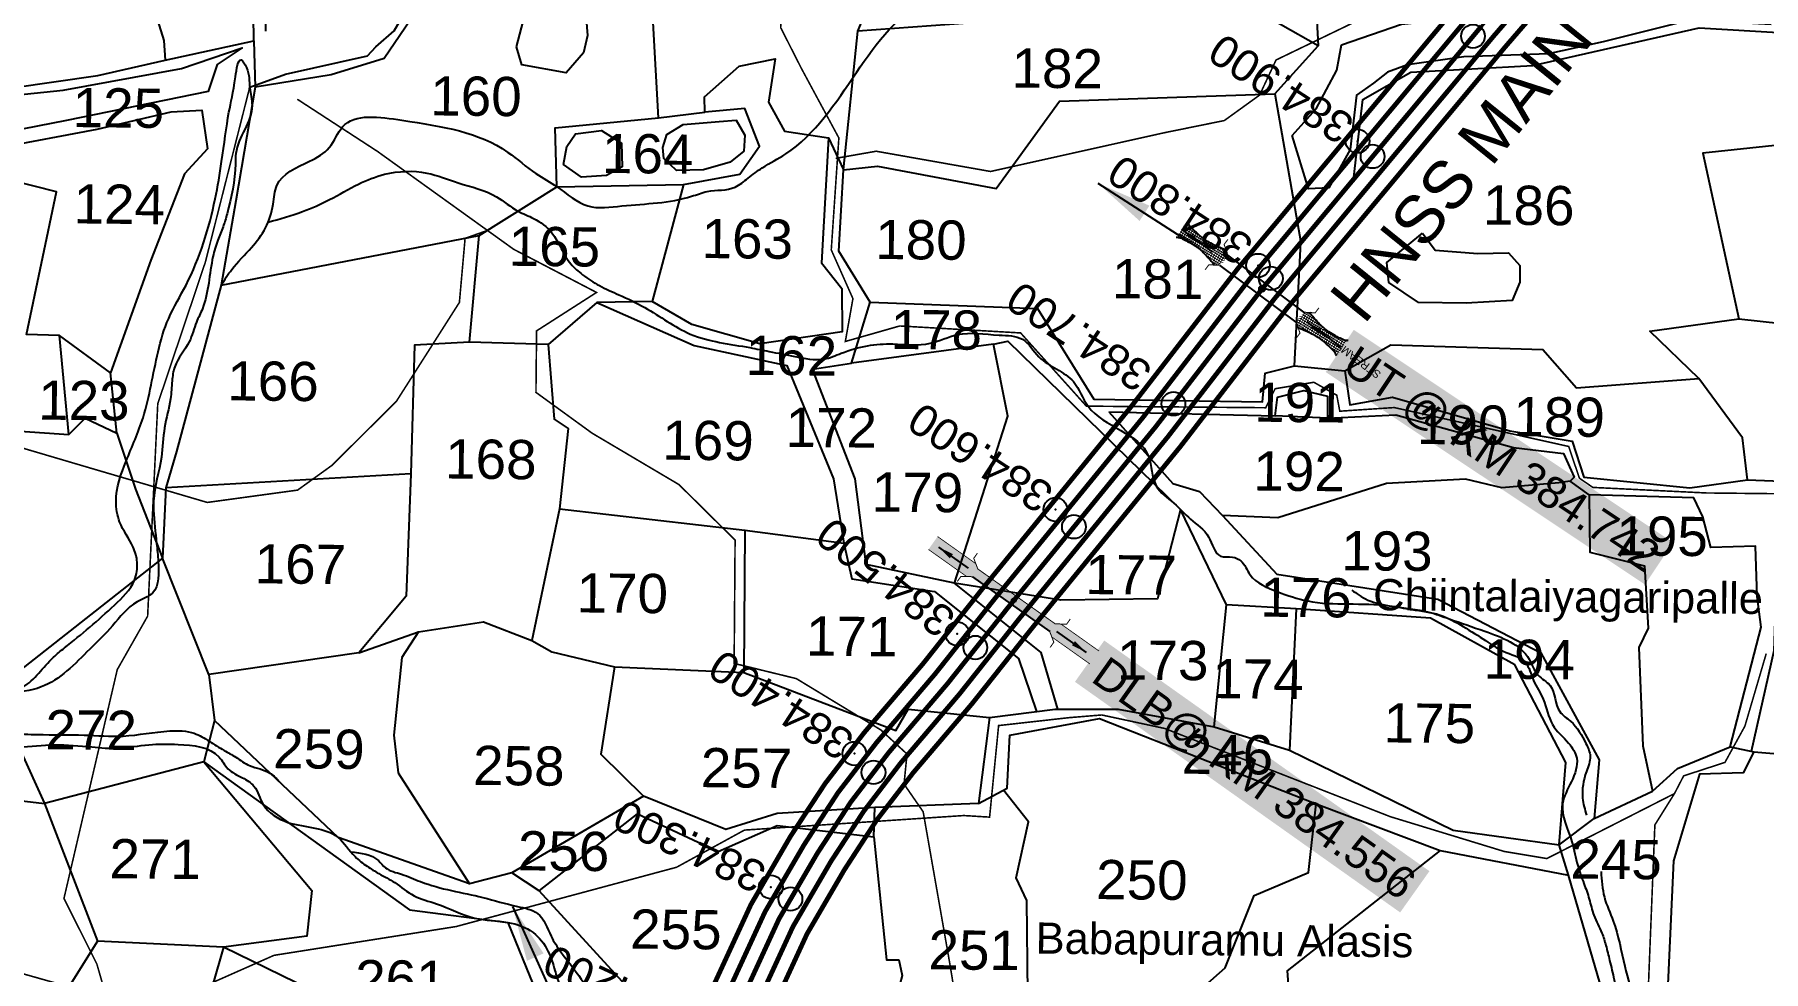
# Model space of a CAD drawing. Header units: feet. Extents: x 817754 to 828518, y 1577595 to 1585637.
# Drawn here: x 824773 to 825866, y 1582159 to 1582752 of the extents above; entities that cross this region are included whole.
import ezdxf
from ezdxf.enums import TextEntityAlignment as Align

# ---------------------------------------------------------------- set-up
doc = ezdxf.new("R2010")
doc.units = ezdxf.units.FT
doc.header["$LTSCALE"] = 15
doc.header["$MEASUREMENT"] = 0
doc.header["$PDMODE"] = 32
doc.header["$PDSIZE"] = 15
doc.linetypes.add('ACAD_ISO02W100', pattern=[15, 12, -3])
doc.linetypes.add('HIDDEN2', pattern=[0.1875, 0.125, -0.0625])
for name, color, linetype in [('CANAL1', 7, 'Continuous'), ('CSMark', 72, 'Continuous'), ('HILL', 17, 'Continuous'), ('PLOT', 7, 'Continuous'), ('PLOT NO', 7, 'Continuous'), ('ROADS', 6, 'HIDDEN2'), ('STRUCTURE', 5, 'Continuous'), ('TANKS-STREAM', 4, 'Continuous'), ('TEXT', 1, 'Continuous'), ('VILLAGE STONES', 240, 'Continuous')]:
    doc.layers.add(name, color=color, linetype=linetype)
doc.styles.get("Standard").update_dxf_attribs({"font": 'arial.ttf'})
doc.linetypes.add('DOTS', pattern='A,1e-06,-3,["●",Standard,S=3,R=0,X=-1.25,Y=-1.25],-3', length=6.000001)
doc.dimstyles.get("Standard").update_dxf_attribs({"dimtxt": 0.18, "dimasz": 35, "dimexe": 0.18, "dimexo": 0.0625, "dimgap": 0.09, "dimtad": 0, "dimtih": 1, "dimtoh": 1, "dimdec": 4, "dimzin": 0, "dimdsep": 46, "dimtxsty": 'Standard', "dimcen": 0.09, "dimadec": 0, "dimazin": 0, "dimtfac": 1, "dimtdec": 4, "dimtofl": 0, "dimtmove": 0, "dimatfit": 3, "dimfxl": 1, "dimtolj": 1, "dimtzin": 0, "dimarcsym": 0})

# ---------------------------------------------------------------- blocks, each defined once
blk = doc.blocks.new('SLB')
at = {"layer": 'STRUCTURE'}
h = blk.add_hatch(dxfattribs=at)
h.set_pattern_fill('DOTS', color=6, scale=20, angle=320.3722, style=0)
h.set_pattern_definition([(320.372247934, (-159.4327, -72.9564), (1.2786241598, 0.5641323054), [0, -1.25])])
h.paths.add_polyline_path([(769699.5, 1706871.1), (769699.5, 1706861.1), (769729.1, 1706861.1), (769732.1, 1706863.1), (769792.1, 1706863.1), (769795.1, 1706861.1), (769824.7, 1706861.1), (769824.7, 1706871.1), (769795.1, 1706871.1), (769792.1, 1706869.1), (769732.1, 1706869.1), (769729.1, 1706871.1)])
at = {"layer": 'STRUCTURE', "color": 6, "const_width": 0.628}
for points in [[(769726.1, 1706877.1), (769726.1, 1706873.1), (769732.1, 1706869.1), (769792.1, 1706869.1), (769798.1, 1706873.1), (769798.1, 1706877.1)], [(769726.1, 1706855.1), (769726.1, 1706859.1), (769732.1, 1706863.1), (769792.1, 1706863.1), (769798.1, 1706859.1), (769798.1, 1706855.1)]]:
    blk.add_lwpolyline(points, dxfattribs=at)
at = {"layer": 'STRUCTURE', "color": 6, "linetype": 'ACAD_ISO02W100', "ltscale": 0.5, "const_width": 0.5}
for points in [[(769699.5, 1706871.1), (769729.1, 1706871.1)], [(769795.1, 1706871.1), (769824.7, 1706871.1)], [(769699.5, 1706861.1), (769729.1, 1706861.1)], [(769795.1, 1706861.1), (769824.7, 1706861.1)]]:
    blk.add_lwpolyline(points, dxfattribs=at)
at = {"layer": 'STRUCTURE', "color": 6}
blk.add_lwpolyline([(769732.1, 1706863.1), (769792.1, 1706863.1)], dxfattribs=at)
blk.add_lwpolyline([(769732.1, 1706863.1), (769792.1, 1706863.1)], dxfattribs=at)
at = {"layer": 'STRUCTURE', "color": 0}
blk.add_circle((769762.1, 1706866.1), 1.24, dxfattribs=at)
for points in [[(769703.8, 1706866), (769726.7, 1706866)], [(769818.6, 1706865.8), (769795.7, 1706865.8)]]:
    blk.add_leader(points, dimstyle='Standard', override={"dimasz": 10, "dimgap": 0.09, "dimtad": 0}, dxfattribs=at)
blk = doc.blocks.new('UT')
at = {"layer": 'STRUCTURE'}
h = blk.add_hatch(dxfattribs=at)
h.set_pattern_fill('DASH', color=150, scale=8, angle=-39.6278, style=0)
h.set_pattern_definition([(320.372247933, (-4370.464, -6260.8811), (1.40800153113, 0.132407282), [1, -1])])
h.paths.add_polyline_path([(765163, 1700681.9), (765165.6, 1700680.6), (765167.2, 1700680.3), (765169.1, 1700680), (765172.4, 1700679.6), (765176.4, 1700679.3), (765179.5, 1700679.5), (765183.1, 1700679.9), (765187.7, 1700680.9), (765188.9, 1700681.2), (765193.1, 1700682.2), (765196.1, 1700680.2), (765196.1, 1700672.2), (765193.1, 1700670.2), (765190.5, 1700670.8), (765188.1, 1700671.3), (765185.5, 1700671.8), (765183.6, 1700672.1), (765181, 1700672.5), (765180.3, 1700672.5), (765178.5, 1700672.6), (765176.7, 1700672.6), (765174.6, 1700672.5), (765172.5, 1700672.3), (765170.4, 1700672), (765168.5, 1700671.7), (765166.1, 1700671.2), (765165, 1700670.8), (765163, 1700669.7)])
h.paths.add_polyline_path([(765259.1, 1700682.2), (765256.1, 1700680.2), (765256.1, 1700672.2), (765259.1, 1700670.2), (765261.9, 1700671), (765264.4, 1700671.6), (765266.4, 1700672), (765269.1, 1700672.5), (765272.7, 1700673), (765276.1, 1700673.1), (765278.6, 1700672.9), (765281.2, 1700672.7), (765283.9, 1700672.3), (765286.4, 1700671.9), (765288, 1700671.3), (765289.2, 1700670.6), (765289.1, 1700682.7), (765287.6, 1700681.8), (765285.7, 1700681.2), (765283, 1700680.7), (765281.2, 1700680.4), (765276.7, 1700679.9), (765272.7, 1700679.9), (765268.7, 1700680.3), (765264.8, 1700681), (765261.2, 1700681.7)])
at = {"layer": 'STRUCTURE', "color": 150, "const_width": 0.628}
for points in [[(765190.1, 1700688.2), (765190.1, 1700684.2), (765196.1, 1700680.2), (765256.1, 1700680.2), (765262.1, 1700684.2), (765262.1, 1700688.2)], [(765190.1, 1700664.2), (765190.1, 1700668.2), (765196.1, 1700672.2), (765256.1, 1700672.2), (765262.1, 1700668.2), (765262.1, 1700664.2)]]:
    blk.add_lwpolyline(points, dxfattribs=at)
at = {"layer": 'STRUCTURE', "color": 150}
for points in [[(765196.1, 1700680.2), (765256.1, 1700680.2)], [(765196.1, 1700672.2), (765256.1, 1700672.2)], [(765196.1, 1700672.2), (765256.1, 1700672.2)]]:
    blk.add_lwpolyline(points, dxfattribs=at)
at = {"layer": 'STRUCTURE', "color": 0}
blk.add_circle((765226.1, 1700676.2), 1.89, dxfattribs=at)
at = {"layer": 'STRUCTURE', "color": 150}
for points in [[(765163, 1700681.9), (765164.4, 1700681.1), (765167.9, 1700680.2), (765171.2, 1700679.8), (765176.1, 1700679.4), (765184.7, 1700680.3), (765193.1, 1700682.2)], [(765289.1, 1700682.7), (765287.8, 1700681.9), (765284.3, 1700680.9), (765280.9, 1700680.4), (765276.1, 1700679.8), (765267.4, 1700680.5), (765259.1, 1700682.2)], [(765163, 1700669.7), (765164.3, 1700670.6), (765167.8, 1700671.6), (765171.2, 1700672.1), (765176, 1700672.6), (765184.7, 1700672), (765193.1, 1700670.2)], [(765289.2, 1700670.6), (765287.8, 1700671.4), (765284.2, 1700672.3), (765280.9, 1700672.7), (765276.1, 1700673.1), (765267.4, 1700672.2), (765259.1, 1700670.2)]]:
    blk.add_spline(points, degree=3, dxfattribs=at)
at = {"layer": 'STRUCTURE', "color": 0}
blk.add_text('STREAM', height=5, dxfattribs=at).set_placement((765148.2, 1700675.8), align=Align.MIDDLE_CENTER)
for points in [[(765190.9, 1700676), (765164.2, 1700675.8)], [(765289.3, 1700676.7), (765265.4, 1700676.4)]]:
    blk.add_leader(points, dimstyle='Standard', override={"dimasz": 10, "dimgap": 0.09, "dimtad": 0}, dxfattribs=at)

msp = doc.modelspace()

# ---------------------------------------------------------------- linework, layer by layer
at = {"layer": 'CANAL1', "color": 1, "ltscale": 100, "const_width": 2}
msp.add_lwpolyline([(824857.2, 1581431.5), (824897.8, 1581504.4), (824911.1, 1581526.2), (824957.9, 1581602.9), (825044.9, 1581763), (825123.7, 1581933.2), (825139.7, 1581967.8), (825185.6, 1582066.5), (825188.1, 1582071.8), (825243.5, 1582192.2), (825267.9, 1582234), (825289, 1582266.3), (825312.9, 1582297.5), (825350, 1582341), (825357.2, 1582350), (825388, 1582388.8), (825481.5, 1582503.3), (825549, 1582590.8), (825682.3, 1582750.5), (825756, 1582836)], dxfattribs=at)
at = {"layer": 'CANAL1', "color": 5}
for points, const_width in [([(824865.9, 1581426.7), (824906.4, 1581499.4), (824966.6, 1581597.9), (825053.9, 1581758.5), (825148.8, 1581963.6), (825197.1, 1582067.6), (825252.4, 1582187.5), (825276.4, 1582228.7), (825297.2, 1582260.5), (825320.7, 1582291.2), (825357.7, 1582334.6), (825395.8, 1582382.6), (825489.3, 1582497.1), (825556.8, 1582584.5), (825695.2, 1582750.4), (825763.6, 1582829.5)], 3), ([(824865.9, 1581426.7), (824906.4, 1581499.4), (824966.6, 1581597.9), (825053.9, 1581758.5), (825148.8, 1581963.6), (825197.1, 1582067.6), (825252.4, 1582187.5), (825276.4, 1582228.7), (825297.2, 1582260.5), (825320.7, 1582291.2), (825357.7, 1582334.6), (825395.8, 1582382.6), (825489.3, 1582497.1), (825556.8, 1582584.5), (825695.2, 1582750.4), (825763.6, 1582829.5)], 1), ([(824796.6, 1581343), (824848.5, 1581436.4), (824889.1, 1581509.5), (824949.2, 1581607.9), (825036, 1581767.5), (825130.7, 1581972), (825179, 1582076), (825234.7, 1582196.8), (825259.4, 1582239.2), (825280.8, 1582272.1), (825305.2, 1582303.8), (825342.3, 1582347.3), (825380.2, 1582395.1), (825473.7, 1582509.5), (825541.2, 1582597.1), (825680, 1582763.3)], 3), ([(824796.6, 1581343), (824848.5, 1581436.4), (824889.1, 1581509.5), (824949.2, 1581607.9), (825036, 1581767.5), (825130.7, 1581972), (825179, 1582076), (825234.7, 1582196.8), (825259.4, 1582239.2), (825280.8, 1582272.1), (825305.2, 1582303.8), (825342.3, 1582347.3), (825380.2, 1582395.1), (825473.7, 1582509.5), (825541.2, 1582597.1), (825680, 1582763.3)], 1)]:
    msp.add_lwpolyline(points, dxfattribs=dict(at, const_width=const_width))
at = {"layer": 'CANAL1', "color": 1}
for points, const_width in [([(824874.7, 1581421.8), (824915.1, 1581494.4), (824975.2, 1581592.9), (825062.8, 1581754), (825157.9, 1581959.4), (825206.2, 1582063.4), (825261.3, 1582182.9), (825284.9, 1582223.4), (825305.3, 1582254.8), (825328.5, 1582284.9), (825365.5, 1582328.3), (825403.6, 1582376.3), (825497.2, 1582490.9), (825564.6, 1582578.3), (825702.8, 1582743.9), (825771.3, 1582823.1)], 3), ([(824874.7, 1581421.8), (824915.1, 1581494.4), (824975.2, 1581592.9), (825062.8, 1581754), (825157.9, 1581959.4), (825206.2, 1582063.4), (825261.3, 1582182.9), (825284.9, 1582223.4), (825305.3, 1582254.8), (825328.5, 1582284.9), (825365.5, 1582328.3), (825403.6, 1582376.3), (825497.2, 1582490.9), (825564.6, 1582578.3), (825702.8, 1582743.9), (825771.3, 1582823.1)], 1), ([(824788, 1581348.1), (824839.7, 1581441.2), (824880.5, 1581514.5), (824940.6, 1581612.9), (825027.1, 1581772), (825121.6, 1581976.3), (825169.9, 1582080.2), (825225.8, 1582201.4), (825250.8, 1582244.5), (825272.7, 1582277.9), (825297.4, 1582310.1), (825334.6, 1582353.7), (825372.4, 1582401.4), (825465.8, 1582515.8), (825533.4, 1582603.3), (825672.4, 1582769.8)], 3), ([(824788, 1581348.1), (824839.7, 1581441.2), (824880.5, 1581514.5), (824940.6, 1581612.9), (825027.1, 1581772), (825121.6, 1581976.3), (825169.9, 1582080.2), (825225.8, 1582201.4), (825250.8, 1582244.5), (825272.7, 1582277.9), (825297.4, 1582310.1), (825334.6, 1582353.7), (825372.4, 1582401.4), (825465.8, 1582515.8), (825533.4, 1582603.3), (825672.4, 1582769.8)], 1)]:
    msp.add_lwpolyline(points, dxfattribs=dict(at, const_width=const_width))
at = {"layer": 'CANAL1', "color": 1, "linetype": 'HIDDEN2', "ltscale": 5, "const_width": 3}
msp.add_lwpolyline([(824857.2, 1581431.5), (824897.8, 1581504.4), (824957.9, 1581602.9), (825044.9, 1581763), (825139.7, 1581967.8), (825188.1, 1582071.8), (825243.5, 1582192.2), (825267.9, 1582234), (825289, 1582266.3), (825312.9, 1582297.5), (825350, 1582341), (825388, 1582388.8), (825481.5, 1582503.3), (825549, 1582590.8), (825687.6, 1582756.8)], dxfattribs=at)
at = {"layer": 'CSMark', "color": 3}
for p in [(825682.3, 1582750.5), (825618.8, 1582674.5), (825554.5, 1582597.4), (825492.9, 1582518.1), (825430, 1582440.3), (825367.7, 1582363.9), (825303.3, 1582285), (825250.8, 1582204.9)]:
    msp.add_point(p, dxfattribs=at)
at = {"layer": 'CSMark', "color": 2}
for p in [(825609.3, 1582684.2), (825546.4, 1582605.5), (825418.3, 1582451.2), (825356.3, 1582372.6), (825291.2, 1582296.9), (825238.4, 1582212.5)]:
    msp.add_point(p, dxfattribs=at)
at = {"layer": 'HILL', "lineweight": -2}
for points in [[(824908.7, 1582717.3), (824909, 1582718.3), (824931.6, 1582726.5), (824983.3, 1582738.2), (824988.6, 1582743.8), (825000.3, 1582753.9), (825021, 1582789.7), (825004.6, 1582802.7), (825007.6, 1582815.9), (825033.4, 1582873.8), (825050.4, 1582911.8), (824934.7, 1582871.5), (824906.7, 1582872), (824872.1, 1582923.1), (824864.4, 1582917.9), (824863.6, 1582911.4), (824892.2, 1582838), (824913.6, 1582822.4), (824919, 1582763.9), (824918.9, 1582753.8)], [(825077.7, 1582743.8), (825083.9, 1582767.8), (825092.2, 1582781.2), (825104.8, 1582788.6), (825115.6, 1582781.3), (825121.4, 1582764.3), (825122.5, 1582750.9), (825119.9, 1582740), (825109.1, 1582727.3), (825081, 1582732.5), (825077.7, 1582743.8)], [(825568, 1582687.7), (825583.1, 1582704.6), (825596.2, 1582729.1), (825599.2, 1582745), (825637.2, 1582758.2), (825686.6, 1582763.2), (825738.8, 1582775.9)], [(825870.9, 1582757.9), (825819.5, 1582760.7), (825764.7, 1582746.9), (825730.1, 1582739.4), (825676.6, 1582737.6), (825640.9, 1582732.4), (825628.2, 1582727.9), (825619.5, 1582720.9), (825608.7, 1582713.2), (825604.7, 1582679), (825591.2, 1582654.6), (825578.3, 1582654.1), (825568, 1582687.7)], [(824667.9, 1582683.6), (824665.9, 1582694), (824676.7, 1582704.6), (824790.9, 1582716.4), (824865.8, 1582730.1), (824904.2, 1582743.2), (824888.3, 1582732.6), (824882.6, 1582715.5), (824793, 1582697.2), (824718.4, 1582682.7), (824667.9, 1582683.6)], [(825170.2, 1582680.1), (825172.6, 1582688.4), (825182.9, 1582694.6), (825205.8, 1582696.5), (825216.5, 1582697.5), (825222, 1582687.9), (825221.3, 1582677.9), (825212.6, 1582670.9), (825195.9, 1582666), (825178.8, 1582665.6), (825170.7, 1582673.2), (825170.2, 1582680.1)], [(825107.3, 1582669.5), (825109.4, 1582680.7), (825114.8, 1582688.8), (825131.3, 1582691), (825144, 1582682.8), (825144.4, 1582667.9), (825134.5, 1582662.5), (825118.6, 1582661.5), (825107.3, 1582669.5)], [(825650.3, 1582626), (825658.5, 1582615.2), (825685.3, 1582613.1), (825704.8, 1582613.5), (825712, 1582605.6), (825712, 1582594.9), (825707.1, 1582583.3), (825677.9, 1582581.8), (825647.9, 1582582.1), (825629.2, 1582594.7), (825627.9, 1582607.5), (825650.3, 1582626)]]:
    msp.add_lwpolyline(points, dxfattribs=at)
at = {"layer": 'PLOT', "lineweight": -2}
for points in [[(824720, 1583252.5), (824735.5, 1583188.9), (824743.2, 1583102.4), (824776.3, 1583000.2), (824823.3, 1582848.9), (824854.7, 1582747.9), (824855.4, 1582735.4), (824911.5, 1582747.6), (824912.4, 1582718.3)], [(824911.5, 1582747.6), (824910.7, 1582813.4), (824883.3, 1582838.1), (824852, 1582922.8), (824867, 1582930.8), (824854.5, 1582956.4), (824836, 1583073.8), (824873.3, 1583065.7), (824892, 1583084.5), (824859.9, 1583117.4), (824864.1, 1583125.1), (824847, 1583185.7)], [(824677.2, 1582962), (824700.1, 1582812), (824727.2, 1582769.4), (824763.6, 1582738.4), (824758.8, 1582717.8), (824813, 1582725.6), (824855.4, 1582735.4)], [(825167.3, 1582698.9), (825196.7, 1582702.4), (825196.4, 1582712.1), (825218.4, 1582731.5), (825241.1, 1582736.2), (825237, 1582708.9), (825247, 1582690.5), (825274.9, 1582686.3), (825284.3, 1582666.1), (825293.3, 1582753.7), (825383.9, 1582968.8)], [(824890.9, 1582593.2), (825054.1, 1582624.5), (825103.2, 1582655.3), (825102, 1582692.7), (825167.3, 1582698.9), (825157.4, 1582876.2)], [(825579.2, 1582843.6), (825584.5, 1582744.4)], [(825030.3, 1582790.2), (824993.9, 1582736.5), (824960.4, 1582726.2), (824912.4, 1582718.3), (824900.2, 1582646.4), (824890.9, 1582593.2), (824862.6, 1582488), (824855.9, 1582464.9), (824853.7, 1582420.4), (824746.7, 1582336.3), (824779.1, 1582265.4), (824812.7, 1582178.3), (824670.7, 1581951.5)], [(825284.3, 1582666.1), (825305.9, 1582668.3), (825380.9, 1582654.3), (825420.9, 1582709.5), (825557.1, 1582714.2), (825584.5, 1582744.4), (825536.8, 1582771.4), (825293.3, 1582753.7)], [(825557.1, 1582714.2), (825573.5, 1582620), (825607, 1582661.3), (825612.7, 1582710.6), (825643.1, 1582727.9), (825720.2, 1582732), (825825.3, 1582755.8), (825878.9, 1582752.6), (825920.7, 1582686.4), (825827.6, 1582676.6), (825850.3, 1582571.8), (825941.1, 1582561.9), (825944.4, 1582577.9), (825986.6, 1582595.4), (826001.5, 1582589.6), (826008, 1582602), (826028.9, 1582611.8), (826026, 1582642.5)], [(824758.8, 1582717.8), (824642.8, 1582704.8), (824639.7, 1582697.3), (824660.4, 1582675.1), (824733.7, 1582672.3), (824749.7, 1582680), (824812.5, 1582691.8), (824859.2, 1582702.8), (824878.6, 1582703.8), (824882.3, 1582679.3), (824867.8, 1582663.6), (824846.5, 1582608.9), (824821, 1582537.7), (824788.7, 1582561.3)], [(825103.2, 1582655.3), (825183.2, 1582656.8), (825218.8, 1582663.2), (825231.2, 1582680.9), (825221.9, 1582704.9), (825196.7, 1582702.4)], [(825274.9, 1582686.3), (825270.5, 1582607.3), (825283.3, 1582591), (825283.5, 1582563.5), (825231.5, 1582556), (825188.4, 1582568.3), (825163.3, 1582582.7), (825128.3, 1582582.2), (825097.7, 1582555.6), (825047.9, 1582557.1), (825054.1, 1582624.5)], [(825419.8, 1582325), (825409.2, 1582360.9), (825354.5, 1582404.7), (825298.7, 1582416.5), (825291.8, 1582470.7), (825264.7, 1582539.9), (825289.4, 1582543.7), (825301.1, 1582582.4), (825281.3, 1582614.6), (825284.3, 1582666.1)], [(824794.6, 1582498.7), (824788.7, 1582561.3), (824767.9, 1582561.9), (824786.7, 1582652.2), (824746, 1582662.5), (824683.5, 1582639.6), (824640.3, 1582636.1), (824602.8, 1582632.4), (824602.6, 1582591.1), (824595.1, 1582571.5), (824598.4, 1582515), (824612.7, 1582507.5), (824614.5, 1582492.2)], [(825183.2, 1582656.8), (825163.3, 1582582.7)], [(825301.1, 1582582.4), (825406.9, 1582578.4), (825442.5, 1582521), (825549.3, 1582519.3), (825550.9, 1582537.5), (825569.5, 1582542), (825573.5, 1582620)], [(825855.8, 1582469.9), (825887.8, 1582468.7), (825914.9, 1582474.9), (825994.2, 1582547.6), (826001.5, 1582589.6)], [(825128.3, 1582582.2), (825190, 1582555), (825248.6, 1582542.3), (825278.1, 1582470.6), (825284.6, 1582430)], [(825569.5, 1582542), (825601.2, 1582538.9), (825630.4, 1582555.3), (825726.4, 1582552.5), (825747.8, 1582528.2), (825825, 1582534.1), (825794.2, 1582564.1), (825850.3, 1582571.8)], [(825047.9, 1582557.1), (825013.2, 1582555.1), (825010.8, 1582473.8), (824855.9, 1582464.9)], [(825097.7, 1582555.6), (825101.5, 1582508.4), (825110.2, 1582502.4), (825104.8, 1582451.7), (825087.3, 1582368.4)], [(825518.6, 1582313.7), (825526.4, 1582391), (825497.3, 1582451.2), (825482.8, 1582394.8), (825421.8, 1582393.8), (825354.5, 1582404.7), (825388.2, 1582510.3), (825379.2, 1582555.8), (825289.4, 1582543.7)], [(825379.2, 1582555.8), (825388.3, 1582557.7), (825497.3, 1582451.2)], [(824824.9, 1582499.5), (824821, 1582537.7)], [(825601.2, 1582538.9), (825604.4, 1582517.4), (825631.5, 1582522.3), (825705.7, 1582500.9), (825745, 1582494.4), (825752.4, 1582471.6), (825819.4, 1582464.9), (825855.8, 1582469.9), (825852.6, 1582496.6), (825825, 1582534.1)], [(825452.1, 1582513.1), (825557.2, 1582510.4), (825558.7, 1582522.3), (825575.3, 1582526.5), (825590.3, 1582522.9), (825590.3, 1582509), (825557.2, 1582510.4)], [(825452.1, 1582513.1), (825492.5, 1582467.7), (825509.5, 1582462.6), (825524, 1582447.4), (825558.3, 1582410.3), (825660, 1582394.5), (825725.2, 1582360.5), (825762, 1582292.9), (825759, 1582255.9)], [(825590.3, 1582509), (825633.5, 1582511.2), (825708, 1582490.4), (825739.6, 1582486.6), (825746.3, 1582471.7), (825743.8, 1582469.1), (825736.6, 1582468.1), (825700.6, 1582464.9), (825677.5, 1582470.4), (825627.7, 1582467.6), (825559, 1582446), (825524, 1582447.4)], [(824590.8, 1582482), (824615.4, 1582492.3), (824717.5, 1582503.9), (824794.6, 1582498.7), (824804.8, 1582509), (824824.9, 1582499.5), (824836.8, 1582464.2), (824853.7, 1582420.4)], [(825010.8, 1582473.8), (825007.9, 1582396.5), (824977.9, 1582360.7), (824883, 1582346.8), (824853.7, 1582420.4)], [(825845, 1582301.2), (825864.6, 1582376.9), (825861.9, 1582396.3), (825861, 1582428.1), (825832.7, 1582427.2), (825827.7, 1582446.7), (825822, 1582458.7), (825755.8, 1582460.6), (825743.8, 1582469.1)], [(825755.8, 1582460.6), (825756.1, 1582424.2), (825790.8, 1582415.7), (825793, 1582376.3), (825787.1, 1582364), (825789.7, 1582301.7), (825795.9, 1582273.1)], [(825990.3, 1582456.7), (825981.6, 1582395.5), (825873.8, 1582399.7), (825872.6, 1582361.8), (825858.2, 1582298.3)], [(825104.8, 1582451.7), (825222, 1582438.2), (825221.3, 1582348.2)], [(825222, 1582438.2), (825284.6, 1582430), (825289.7, 1582407.4), (825341.8, 1582399.3), (825394.9, 1582357.1), (825406.4, 1582323.5)], [(825736.8, 1582239.1), (825741.1, 1582291.3), (825708.7, 1582353), (825655.5, 1582382.6), (825570.5, 1582388.4), (825526.4, 1582391)], [(824977.9, 1582360.7), (825015.6, 1582373.9), (825056.7, 1582380.1), (825087.3, 1582368.4), (825099.9, 1582361.2), (825139.6, 1582351.7), (825221.3, 1582348.2), (825317.5, 1582311.4), (825325.2, 1582325), (825376.7, 1582319.7), (825418.1, 1582325), (825458, 1582325), (825518.6, 1582313.7), (825566.4, 1582299.1), (825669.8, 1582248.5), (825736.8, 1582239.1), (825759, 1582255.9), (825795.9, 1582273.1), (825811.7, 1582287.5), (825845, 1582301.2), (825859.9, 1582297.9), (825937.9, 1582291.4)], [(825570.5, 1582388.4), (825566.4, 1582299.1)], [(825015.6, 1582373.9), (825005.1, 1582357.6), (825000.1, 1582308.6), (825002.8, 1582284.7), (825047.8, 1582214.5)], [(824883, 1582346.8), (824886.7, 1582317.7), (824880, 1582291.7), (824779.1, 1582265.4)], [(825139.6, 1582351.7), (825131, 1582296.5), (825157.8, 1582269.9)], [(825149.3, 1582000.4), (825158.4, 1582137.6), (825092, 1582210), (825074.7, 1582221.5), (825047.8, 1582214.5), (824964.8, 1582243.9), (824886.7, 1582317.7)], [(825376.7, 1582319.7), (825369.7, 1582265.3), (825304.1, 1582262.8)], [(825369.7, 1582265.3), (825387.8, 1582275), (825389.6, 1582308.6), (825446.2, 1582319), (825583.2, 1582265.1), (825661.6, 1582235.6), (825742.6, 1582220), (825736.8, 1582239.1)], [(824456.6, 1582176.4), (824431.9, 1582214.9), (824344.1, 1582310.7), (824654.1, 1582280.1), (824779.1, 1582265.4)], [(824880, 1582291.7), (825010, 1582198.1), (825072.2, 1582190.1), (825099.6, 1582122.8), (825019.6, 1582090.2), (824947.2, 1582147.6), (824892.4, 1582174.4), (824857.6, 1582053.2), (824801.5, 1581866.2), (824624.2, 1581883)], [(824880, 1582291.7), (824948.2, 1582210.3), (824945, 1582181.5), (824892.4, 1582174.4), (824812.7, 1582178.3)], [(825859.9, 1582297.9), (825853.1, 1582284.8), (825825.5, 1582283.9), (825809, 1582229.1), (825803.4, 1582104.9), (825795.8, 1581903.8), (825779, 1581764.7), (825710.2, 1581722.7), (825661.7, 1581706)], [(825092, 1582210), (825154.1, 1582258.7), (825205.1, 1582234.9), (825242.4, 1582251.4), (825303.5, 1582244.3), (825304.1, 1582262.8), (825242.5, 1582259), (825209.9, 1582248.9), (825157.8, 1582269.9), (825074.7, 1582221.5)], [(825332, 1582092.8), (825329.9, 1582043.4), (825400.8, 1582067.8), (825401.6, 1582085.9), (825400.3, 1582204), (825393.4, 1582218.4), (825401.3, 1582253.7), (825385.4, 1582273.7)], [(825401.6, 1582085.9), (825442.7, 1582088.1), (825525.6, 1582161.5), (825544, 1582207.2), (825578.3, 1582221.7), (825583.2, 1582265.1)], [(825303.5, 1582244.3), (825311.6, 1582166.4), (825319.4, 1582166.5), (825321.5, 1582156.5), (825319.9, 1582151), (825335.9, 1582126.8), (825158.4, 1582137.6)], [(825661.6, 1582235.6), (825564.8, 1582159.6), (825571.2, 1582073.1), (825653.1, 1582050.7), (825664.3, 1581996.3), (825768.4, 1582005.8), (825780.8, 1582089.1), (825803.4, 1582104.9)], [(825780.8, 1582089.1), (825742.6, 1582220)]]:
    msp.add_lwpolyline(points, dxfattribs=at)
at = {"layer": 'ROADS', "lineweight": -2, "ltscale": 10, "const_width": 1}
msp.add_lwpolyline([(825884.3, 1582461.1), (825829.8, 1582461.7), (825758.1, 1582465.2), (825749.6, 1582471), (825742.8, 1582491.1), (825632.5, 1582515.7), (825598.1, 1582513.4), (825596.2, 1582523.5), (825581.7, 1582531.7), (825557.2, 1582527.6), (825551.3, 1582515.6), (825437.9, 1582516.6), (825396.3, 1582562.9), (825319.9, 1582567.3), (825285.5, 1582557.5), (825290.3, 1582584.6), (825276.6, 1582615.4), (825281.4, 1582686.2), (825257.7, 1582730.2), (825244.6, 1582756), (825247.3, 1582797.8), (825237.5, 1582821.5), (825228.7, 1582906.6)], dxfattribs=at)
at = {"layer": 'ROADS', "linetype": 'DOTS', "lineweight": -2, "ltscale": 0.15, "const_width": 1}
for points in [[(825279.4, 1582673.3), (825305, 1582677.8), (825377.3, 1582665), (825486.7, 1582689.4), (825525.1, 1582697.2), (825547.4, 1582713.3), (825557.8, 1582735.5), (825646.3, 1582778.2), (825694.9, 1582783.5), (825812.1, 1582786.2)], [(825064.6, 1581395.3), (825025.5, 1581499.8), (825014.4, 1581596.6), (824956.3, 1581656.3), (824903.9, 1581750.4), (824852.3, 1581811.2), (824828.5, 1581901.1), (824823.1, 1581991.5), (824822.3, 1582129.1), (824812.3, 1582163.8), (824791.5, 1582205.3), (824825.2, 1582350), (824844.4, 1582383.8), (824850.8, 1582518.1), (824880.9, 1582607.7), (824908.7, 1582717.3)], [(825355.9, 1582137.4), (825351.8, 1582162.6), (825334.7, 1582260.1), (825322.6, 1582277.6), (825324.5, 1582296.6), (825308, 1582311.8), (825254.5, 1582344.3), (825215.2, 1582353.9), (825215.8, 1582431.9), (825180.3, 1582467), (825125.4, 1582499.5), (825089.9, 1582525.3), (825090.3, 1582564.2), (825128.2, 1582588.5), (825075.8, 1582615.8), (824989.7, 1582677.7), (824939, 1582710.7)], [(824369.2, 1582339.4), (824414.4, 1582373.2), (824478.1, 1582428.7), (824526.9, 1582450.1), (824622.3, 1582484.6), (824694.1, 1582495), (824766.3, 1582489.8), (824807.3, 1582477.7), (824882.1, 1582455.7), (824939.2, 1582463.5), (824961, 1582479.2), (825001.7, 1582519.7), (825024.7, 1582555.8), (825041.5, 1582582.2), (825045.1, 1582622.7), (825059.2, 1582627.7)], [(824333, 1582202.4), (824451.4, 1582210.9), (824626.5, 1582197), (824811.3, 1582144.7), (824852.2, 1582138.5), (824875.1, 1582147.5), (824924.3, 1582169.3), (825039.4, 1582187.5), (825178.8, 1582225), (825221.7, 1582248.5), (825360.4, 1582257.7), (825376.7, 1582256.7), (825382.4, 1582314.6), (825426.9, 1582319.6), (825447.6, 1582321.3), (825487.3, 1582312.8), (825630, 1582257), (825702, 1582235), (825729, 1582230.5), (825809.7, 1582271.6), (825815.5, 1582282.8), (825841.6, 1582291.3), (825854.2, 1582314.2), (825867.7, 1582360.1)], [(825594.9, 1581270.8), (825600.1, 1581287.2), (825595.5, 1581335.3), (825611.2, 1581480.9), (825640.2, 1581673), (825658.4, 1581711.5), (825725.9, 1581739.5), (825769.8, 1581771.7), (825809.6, 1581821.5), (825841.9, 1581880.6), (825841.2, 1581924.2), (825830.1, 1581990.5), (825825.1, 1582035.9), (825808.7, 1582053.4), (825794.9, 1582083.8), (825792.6, 1582134.5), (825797.3, 1582251.8), (825809.7, 1582271.6)]]:
    msp.add_lwpolyline(points, dxfattribs=at)
at = {"layer": 'TANKS-STREAM', "lineweight": -2}
for points in [[(824890.9, 1582593.2), (824897.6, 1582603), (824910.1, 1582617), (824918.9, 1582629.3), (824923.7, 1582644.3), (824926.1, 1582656.2), (824946.8, 1582671.5), (824959.2, 1582680.1), (824967.6, 1582693.2), (825005.2, 1582697.4), (825072.2, 1582677.1), (825089.9, 1582663.7), (825103.2, 1582655.3), (825122.7, 1582643.2), (825144.3, 1582643.2), (825188.3, 1582649.3), (825198.2, 1582652.3), (825215.8, 1582655.1), (825224, 1582660.8), (825233, 1582667.3), (825247.8, 1582676.1), (825339.1, 1582774.3), (825357, 1582781), (825372.1, 1582787.2), (825392.3, 1582792.7), (825415.9, 1582797.1), (825437.3, 1582809.5), (825453, 1582820.3), (825489.4, 1582834.3), (825502.2, 1582848), (825513.8, 1582874.8)], [(824727.3, 1582340.9), (824739.4, 1582335.6), (824765.4, 1582338.8), (824784.8, 1582357.8), (824791.8, 1582363.7), (824823.5, 1582390.8), (824836, 1582406.5), (824837.8, 1582418), (824835.2, 1582427.4), (824826.7, 1582443.4), (824824.4, 1582456.4), (824830.8, 1582481.8), (824841.5, 1582509.3), (824851, 1582551), (824857.7, 1582572.1), (824868.7, 1582593.2), (824887.1, 1582647.7), (824891.2, 1582671.4), (824895.8, 1582702.4), (824899.9, 1582724.8), (824903.5, 1582735.5), (824906.9, 1582730.8), (824909, 1582717.8), (824910.4, 1582706.8), (824900.2, 1582676.4), (824899.9, 1582669.9), (824894.6, 1582638.2), (824892.1, 1582630), (824888.8, 1582621.6), (824885.7, 1582611.1), (824879, 1582578.2), (824875.3, 1582569.8), (824870.7, 1582557.3), (824861.5, 1582541.5), (824859.9, 1582532.5), (824858.9, 1582521.2), (824855.1, 1582502.9), (824853.1, 1582484.3), (824848.2, 1582456.6), (824848.2, 1582450.9), (824850.1, 1582429.7), (824851.1, 1582418.3), (824847.4, 1582398.4), (824837.7, 1582392.8), (824822.2, 1582377.7), (824807.8, 1582362.9), (824777.1, 1582339), (824755.4, 1582335.2)], [(824920.7, 1582633), (824942.3, 1582639.6), (824959.4, 1582647.2), (824977.7, 1582657), (824994.2, 1582663.2), (825020.9, 1582664), (825040.8, 1582657.8), (825065, 1582649), (825078.6, 1582639.9), (825088.4, 1582635.3), (825100, 1582626.2), (825111.9, 1582606.5), (825119.4, 1582599.7), (825130, 1582592.8), (825142.4, 1582587), (825158.7, 1582579), (825187.5, 1582562.2), (825225.2, 1582553.6), (825237.4, 1582551.2), (825253.6, 1582548), (825272.1, 1582546.4), (825282.9, 1582550), (825299.5, 1582554.8), (825315.5, 1582555.9), (825339.2, 1582556.4), (825356.3, 1582561.8), (825382.7, 1582561.5), (825397.5, 1582558.9), (825407.9, 1582547.8), (825429.7, 1582532.1), (825439, 1582516.5), (825477.2, 1582484.9), (825482.1, 1582466.1), (825493.2, 1582455.2), (825503.7, 1582445.2), (825515.1, 1582433.9), (825522.7, 1582421.8), (825530.3, 1582421.1), (825535.5, 1582418.8), (825541.4, 1582410), (825558.6, 1582399.3), (825577.8, 1582393.4), (825629.3, 1582390.4), (825643.5, 1582388), (825661.5, 1582384.5), (825676.2, 1582377.2), (825690.3, 1582368.3), (825701.3, 1582361.7), (825715.4, 1582354.5), (825720.6, 1582343.2), (825726.7, 1582331.2), (825732.6, 1582315.2), (825742.8, 1582303.4), (825747.9, 1582293.9), (825744.5, 1582279.2), (825739, 1582265.2), (825744.9, 1582241), (825748.5, 1582226.2), (825752.4, 1582214.7), (825755.8, 1582204.9), (825758.7, 1582194.6), (825763.8, 1582183.4), (825766.3, 1582175.6), (825768.7, 1582166.1), (825771.6, 1582153.9), (825774.7, 1582137.4), (825776, 1582122.9), (825779.7, 1582112.4), (825782.3, 1582098.3), (825784.7, 1582087.3), (825783.7, 1582069.5), (825782.4, 1582055.7), (825784.4, 1582038.7), (825782.8, 1582023.3), (825780.7, 1582015.8), (825776, 1581994.1), (825777.6, 1581980.4), (825779.5, 1581969.4), (825779.6, 1581956.4), (825779.1, 1581928.2), (825775.9, 1581914.2), (825774.8, 1581897.9), (825778.2, 1581887.9), (825779.1, 1581877.4), (825777.7, 1581867.4), (825775.9, 1581862.1), (825775.1, 1581851.2), (825776.2, 1581837.8), (825770.7, 1581820.9), (825770.1, 1581811.1), (825771.8, 1581805.1), (825775.3, 1581799.3), (825790.1, 1581775.6), (825795, 1581764.5), (825801.4, 1581756.5), (825814.2, 1581736.6), (825823.3, 1581723.5), (825830.5, 1581716.5), (825837.4, 1581706.4), (825846.8, 1581697.9), (825853.5, 1581689.8), (825861.9, 1581677.5), (825874.3, 1581668.4), (825897.2, 1581659.9), (825908.2, 1581655.8), (825918.3, 1581646), (825925.7, 1581635.4), (825932.6, 1581623.6), (825943.1, 1581609.6), (825957.7, 1581601.5), (825975.4, 1581588.5), (825982.3, 1581580.5), (825990.2, 1581567.4)], [(825605.7, 1582400.3), (825610.3, 1582397.1), (825615.8, 1582394), (825631.3, 1582390.1), (825654.4, 1582386.3), (825667.3, 1582382.1), (825689.7, 1582374.3), (825717.8, 1582356.6), (825723.5, 1582346.4), (825731, 1582340), (825737.2, 1582323.4), (825744, 1582317.3), (825753.7, 1582303.2), (825756.4, 1582295.2), (825754, 1582285.5), (825751.6, 1582268.7), (825754.1, 1582257.9)], [(824716.4, 1582320.7), (824721.4, 1582315), (824734.4, 1582313.9), (824758.7, 1582310), (824774.7, 1582308.9), (824804.3, 1582308.6), (824828.9, 1582308), (824858.4, 1582311.2), (824873.9, 1582309.7), (824883.3, 1582304.7), (824892.8, 1582298.9), (824900.1, 1582294.6), (824908.9, 1582289.3), (824921.7, 1582284.6), (824928.2, 1582278.5)], [(824714.3, 1582309.7), (824726.6, 1582309), (824735.7, 1582301.9), (824748.3, 1582300.3), (824762.9, 1582300.9), (824785.6, 1582302.4), (824809.2, 1582301.1), (824826, 1582300.3), (824845.1, 1582302.5), (824863.7, 1582302.7), (824889.6, 1582294.7), (824895.2, 1582287.3), (824904.3, 1582281.6), (824911.6, 1582276.2), (824917.5, 1582264.6), (824933.1, 1582253.4), (824964.8, 1582243.9), (824975.5, 1582231.7), (824983.2, 1582225.6), (824990.5, 1582221), (825000.6, 1582215.3), (825012.8, 1582207), (825027.1, 1582201.9), (825051.3, 1582192.8), (825072.2, 1582190.1), (825088.1, 1582183.7), (825097.5, 1582172), (825101.9, 1582159.7), (825104.7, 1582150.9), (825109.5, 1582141.4), (825115.1, 1582133.4), (825119.7, 1582102.1), (825128.7, 1582054.6), (825131.4, 1582044.4), (825135.9, 1582031.8), (825138.2, 1582015.9), (825139.8, 1581997), (825139.3, 1581974.4), (825146.1, 1581958.6), (825149.1, 1581947.3), (825151.4, 1581931.5), (825156.9, 1581916.4), (825159.2, 1581906.2), (825162.5, 1581878.9), (825170.8, 1581859.8), (825171.6, 1581842.6), (825175, 1581822.5), (825185, 1581803.8), (825190.4, 1581787.6), (825204, 1581692.3), (825214.3, 1581669.7), (825225.4, 1581642.5), (825230.2, 1581615.4), (825235.3, 1581595.5), (825232.1, 1581548.8), (825236.2, 1581520.4), (825241, 1581496.4), (825244.6, 1581473.7), (825249.3, 1581440.3), (825256.4, 1581394.3), (825259.3, 1581371.7), (825264.9, 1581360.6), (825279.7, 1581347.6), (825292.9, 1581329.6), (825314.1, 1581304.2), (825320.8, 1581294), (825333.6, 1581286.5), (825339.8, 1581275.2), (825346.8, 1581263.6), (825353.6, 1581257.4), (825365.5, 1581248.7), (825398.9, 1581239), (825416.1, 1581232.3), (825438.2, 1581227.4), (825448.3, 1581225.4), (825464.8, 1581226.3), (825501.4, 1581233.1), (825514, 1581232.7), (825576.5, 1581234.2), (825603.4, 1581236.1), (825626.9, 1581232.1), (825643.3, 1581230.8), (825667.4, 1581235.8), (825686.3, 1581236.4), (825692.1, 1581236.1), (825729.7, 1581237.7), (825742, 1581243.2), (825757, 1581246.1), (825763.9, 1581243), (825777.9, 1581241.6), (825828.3, 1581242.8), (825851.9, 1581234.3), (825875.5, 1581231.8), (825904.8, 1581226.7), (825936.6, 1581218.1), (825954.1, 1581214.4), (826023.9, 1581190.6), (826056.3, 1581188.1), (826092.6, 1581181.1), (826124.5, 1581174.7), (826143.7, 1581170.6), (826159, 1581163.4), (826185.8, 1581133.4), (826196.7, 1581124.1), (826217.2, 1581089), (826225.6, 1581055.2), (826239, 1581033.7), (826256.7, 1581009.5), (826271, 1580994), (826288.3, 1580972.8), (826297.8, 1580959.6), (826308.2, 1580945.1), (826314.2, 1580932.8), (826325, 1580922.6), (826353.8, 1580890.7), (826361.4, 1580876), (826364.1, 1580866.1), (826373.1, 1580858.4), (826391.8, 1580835.8), (826400.7, 1580821), (826404.2, 1580815.4), (826411, 1580802.1), (826416.6, 1580788)], [(824552, 1582298.6), (824556.5, 1582289.7), (824558.9, 1582278.8), (824560.1, 1582262.8), (824560, 1582247.4), (824563.9, 1582235.4), (824579.1, 1582212.3), (824588.9, 1582200), (824595.9, 1582171.5), (824599.9, 1582158.6), (824609.7, 1582149.8), (824620.6, 1582131.1), (824628.9, 1582120), (824634.9, 1582108.8), (824639.6, 1582080.6), (824657.2, 1582057.8), (824670.6, 1582035.8), (824678.1, 1582023.8), (824691.6, 1582008), (824698.7, 1581996.2), (824713.5, 1581984.8), (824726.4, 1581969.5), (824739, 1581946.4), (824748.7, 1581917.9), (824753.6, 1581912.4), (824764.8, 1581901.5), (824769.9, 1581890.1), (824772.1, 1581876.7), (824771.4, 1581869.1), (824767.8, 1581849.7), (824755.7, 1581836.2), (824752.1, 1581824.9), (824749.3, 1581809), (824747.7, 1581797.3), (824744.4, 1581782), (824740.1, 1581766.3), (824737.7, 1581757.9), (824734.7, 1581744), (824728.9, 1581725.3), (824726.5, 1581711.9), (824724.8, 1581697.7), (824730, 1581679.9), (824733.7, 1581673.5), (824741.4, 1581663.5), (824747.2, 1581658.8), (824761.8, 1581630.2), (824776.5, 1581612), (824785.1, 1581601.7), (824789.5, 1581598.5), (824799, 1581593.4), (824805.4, 1581591.9), (824827.2, 1581583), (824840.7, 1581568), (824845.3, 1581556.6), (824849.5, 1581547.3), (824864.4, 1581492.5), (824868.7, 1581478), (824870.7, 1581445.7), (824872.2, 1581427.6), (824881.8, 1581393), (824882.3, 1581371.9), (824882.9, 1581358.6), (824878.1, 1581346.2), (824868.4, 1581336.7), (824860.2, 1581326.3), (824842.9, 1581313.2), (824830.6, 1581305.9), (824813.4, 1581301.7), (824784.2, 1581296.8), (824778.8, 1581280.3), (824784.6, 1581251.7), (824790, 1581238.3)], [(824851.8, 1581576.4), (824845.1, 1581580.5), (824837.9, 1581586.6), (824818.9, 1581598.9), (824799.7, 1581603.8), (824794.6, 1581611.5), (824780.5, 1581628.3), (824772.4, 1581639.5), (824763.5, 1581645.6), (824759.8, 1581660.9), (824751, 1581669.6), (824735.2, 1581697.7), (824734, 1581718.3), (824734.4, 1581731.4), (824738.1, 1581742.2), (824741.3, 1581745.6), (824744.5, 1581751.6), (824749.4, 1581764.6), (824749.5, 1581772.3), (824758.7, 1581791.7), (824759.5, 1581799.9), (824761.3, 1581815.8), (824767.3, 1581848.9), (824777.6, 1581871.4), (824777.5, 1581884.9), (824778.2, 1581900.3), (824778.8, 1581915.1), (824777.3, 1581936.8), (824764.2, 1581978.7), (824756.2, 1582005.4), (824746.1, 1582031.3), (824739.9, 1582041.5), (824735.1, 1582054.3), (824726.8, 1582089.7), (824720.9, 1582101.4), (824716.7, 1582114.2), (824714.9, 1582135), (824715.1, 1582147.8), (824706.2, 1582161.9), (824687.4, 1582195.5), (824679.5, 1582208.7), (824678.9, 1582225.4), (824677.5, 1582236.1), (824673, 1582246.2), (824657.8, 1582269.7), (824656.4, 1582279.8), (824652.9, 1582289.4)], [(824972.8, 1582234.8), (824990.3, 1582229.2), (824994.7, 1582224.7), (825005, 1582220.6), (825017, 1582215.9), (825056.3, 1582205.9), (825078.3, 1582200.2), (825090.9, 1582195.8), (825099.5, 1582181.4), (825105.6, 1582171.5), (825118.5, 1582154.3), (825122.9, 1582146.7), (825133.1, 1582117.3), (825136.3, 1582089.8), (825135.7, 1582077.7), (825137.8, 1582053.1), (825141.1, 1582044), (825150.8, 1582023), (825156.3, 1582008.7), (825155.8, 1581990), (825155, 1581958.4), (825160.2, 1581943.2), (825166.5, 1581933.3), (825170.6, 1581922.8), (825168.9, 1581903.5), (825176.6, 1581877), (825183.2, 1581859.5), (825192.8, 1581834.4), (825199.5, 1581819.6), (825205.7, 1581798.4), (825212, 1581781), (825216.7, 1581761.3), (825216.5, 1581740.5), (825219, 1581722.3), (825223, 1581707.2), (825225.8, 1581685.9), (825227.9, 1581670.8), (825231.2, 1581657.9), (825233.7, 1581641.7), (825235.1, 1581623.9), (825234.3, 1581600.6), (825242.7, 1581587.1), (825246.3, 1581570.1), (825247.6, 1581553), (825249, 1581537.9), (825253, 1581527.6), (825257.8, 1581507.5), (825254.2, 1581496), (825257.9, 1581483.1), (825270, 1581444), (825272, 1581417.9), (825276, 1581394.4), (825276.9, 1581377.4), (825286.2, 1581362.6), (825302.3, 1581340.1), (825310.5, 1581321.5), (825320.9, 1581308.9), (825330.3, 1581297.8), (825335.8, 1581283.8), (825350.1, 1581276.1), (825364.4, 1581264.6), (825379.1, 1581257.6), (825398, 1581248.7), (825419.1, 1581241.7), (825433.5, 1581238.9), (825476.6, 1581234.3), (825496.7, 1581241), (825516.1, 1581240.8), (825560.8, 1581251.6), (825593.7, 1581246.3), (825618.6, 1581243), (825659.1, 1581241.5), (825674.3, 1581244.4), (825708.4, 1581247.1), (825741, 1581250.9), (825769.5, 1581254.4), (825796.4, 1581259.4), (825831.2, 1581257.6), (825890, 1581244.5), (825918.4, 1581240.8), (825930.5, 1581240.3), (825951.3, 1581234.1), (825983.7, 1581219.8), (826001.8, 1581211.6), (826035.4, 1581203.7), (826080.4, 1581194.2), (826109.2, 1581194.7), (826138.7, 1581192.5), (826156.5, 1581188.5), (826171.2, 1581187.6), (826185.6, 1581188.2), (826195.9, 1581189.3), (826224.2, 1581194.3), (826227.3, 1581199.5), (826239.1, 1581209.9), (826275.5, 1581219.1), (826293.5, 1581232.6), (826314.8, 1581246.3), (826340.4, 1581265), (826359.8, 1581273.5), (826378.4, 1581278.2), (826392.9, 1581293.6), (826413.9, 1581304.4), (826431.8, 1581314.8)], [(825763.3, 1582222.3), (825765.4, 1582206), (825771, 1582190.9), (825778.3, 1582162.5), (825785.6, 1582138.7), (825790.8, 1582125.1), (825794.3, 1582111.7), (825799, 1582097.4), (825802.9, 1582091.3), (825828, 1582083.5), (825842, 1582079.3), (825854.8, 1582074.1), (825864.2, 1582073), (825875.6, 1582074.1), (825886.8, 1582077.6), (825891.5, 1582086.5), (825897.7, 1582092.5), (825920.7, 1582090.4), (825929.4, 1582086.9), (825955.2, 1582078.1), (825975.7, 1582065.3), (825982.4, 1582058.2), (825993.9, 1582046.7), (826001.9, 1582040.1), (826011.4, 1582027.4), (826019.8, 1582013.7), (826043.5, 1581996.1), (826055.3, 1581987.5), (826072.4, 1581979.1), (826107.3, 1581976.6), (826134.8, 1581980.9), (826155.8, 1581971.2), (826166.7, 1581970.6), (826195.5, 1581970.3), (826206.5, 1581972.2), (826235.9, 1581982.8), (826271.2, 1581994), (826288.2, 1582001.1), (826312.9, 1582012.2), (826329, 1582029), (826342.1, 1582049), (826353.2, 1582066.1), (826362, 1582071.8), (826392.3, 1582091.8), (826401.7, 1582105.3)]]:
    msp.add_spline(points, degree=3, dxfattribs=at)

# ---------------------------------------------------------------- block references
at = {"layer": 'STRUCTURE', "color": 0}
for name, p, rotation in [('UT', (2458619.8, 2483118.5), 143.0993070267354), ('SLB', (-789973.1, 635545.8), 324.6511587497949)]:
    msp.add_blockref(name, p, dxfattribs=dict(at, rotation=rotation))

# ---------------------------------------------------------------- texts
at = {"layer": 'CSMark', "color": 1}
for s, rotation, p in [('384.900', 146.8639, (825603.2, 1582689.6)), ('384.800', 146.8639, (825539.4, 1582613)), ('384.700', 146.8639, (825475.4, 1582532.9)), ('384.600', 146.8639, (825413.1, 1582456.3)), ('384.500', 141.57, (825350.4, 1582376.8)), ('384.400', 146.8639, (825287.1, 1582300)), ('384.300', 155.2618, (825232.8, 1582217.1)), ('384.200', 155.1614, (825188.4, 1582125.2))]:
    msp.add_text(s, height=20, rotation=rotation, dxfattribs=at).set_placement(p, align=Align.MIDDLE_LEFT)
at = {"layer": 'PLOT NO', "lineweight": -2}
for s, p in [('182', (825419.5, 1582730.2)), ('125', (824825.9, 1582705.2)), ('160', (825052, 1582712.6)), ('164', (825160.6, 1582676.2)), ('124', (824826.5, 1582644.3)), ('186', (825717.6, 1582643.6)), ('163', (825223.5, 1582622.4)), ('180', (825333.3, 1582621.8)), ('165', (825101.6, 1582617.5)), ('181', (825483, 1582597)), ('178', (825343, 1582564.9)), ('162', (825251.4, 1582548.5)), ('166', (824923.7, 1582532.4)), ('123', (824804.1, 1582520.2)), ('191', (825572.9, 1582518.9)), ('189', (825736.8, 1582509.8)), ('172', (825276.6, 1582503)), ('190', (825675.8, 1582504.8)), ('169', (825198.7, 1582494.9)), ('168', (825061.4, 1582483)), ('192', (825572.4, 1582475.4)), ('179', (825331.1, 1582462.1)), ('195', (825801.9, 1582434.4)), ('193', (825627.9, 1582425)), ('167', (824941, 1582416.7)), ('177', (825466.2, 1582409.9)), ('170', (825144.5, 1582398.3)), ('176', (825576.7, 1582395.6)), ('171', (825289.6, 1582371)), ('173', (825486.2, 1582355.9)), ('194', (825717.9, 1582356.5)), ('174', (825546.4, 1582344.1)), ('272', (824808.7, 1582311.8)), ('175', (825654.8, 1582316.1)), ('259', (824952.7, 1582299.8)), ('246', (825527.1, 1582296.3)), ('258', (825079.1, 1582289.2)), ('257', (825223, 1582287.8)), ('256', (825107.4, 1582235.2)), ('271', (824849.2, 1582230.2)), ('245', (825772.8, 1582230)), ('250', (825473, 1582217)), ('255', (825178.4, 1582185.7)), ('251', (825367, 1582172.6)), ('261', (825004.5, 1582153.7))]:
    msp.add_text(s, height=24.81, rotation=359.4283, dxfattribs=at).set_placement(p, align=Align.MIDDLE_CENTER)
at = {"layer": 'STRUCTURE', "color": 5, "char_height": 20, "attachment_point": 1, "bg_fill": 1, "box_fill_scale": 1.3, "bg_fill_color": 7, "bg_fill_true_color": 16777215, "bg_fill_transparency": 4390977}
for s, insert, width, rotation in [('\\pi1.1982;UT @ KM 384.742', (825608.6, 1582556.5), 230.527, 326.3415), ('\\pi1.1778;DLB@ KM 384.556', (825450.6, 1582360), 240.064, 324.6512)]:
    msp.add_mtext(s, dxfattribs=dict(at, insert=insert, width=width, rotation=rotation))
at = {"layer": 'TEXT', "color": 30, "lineweight": -2, "true_color": 0xf26722}
for s, p in [('Chiintalaiyagaripalle', (825619.1, 1582387.6)), ('Babapuramu Alasis', (825405.7, 1582170.4))]:
    msp.add_text(s, height=19.715, rotation=359.4283, dxfattribs=at).set_placement(p)
at = {"layer": 'VILLAGE STONES'}
msp.add_text('HNSS MAIN CANAL', height=30, rotation=51.0805, dxfattribs=at).set_placement((825613.4, 1582567.6))

# ---------------------------------------------------------------- leaders
at = {"layer": 'CANAL1', "color": 5, "linetype": 'Continuous', "lineweight": -2}
for points in [[(825445.2, 1582657.5), (825510, 1582615.8)], [(825075.1, 1582200.1), (825107.3, 1582128.6)]]:
    msp.add_leader(points, dimstyle='Standard', override={"dimgap": 0.09, "dimtad": 0, "dimzin": 2}, dxfattribs=at)

doc.saveas('drawing.dxf')
